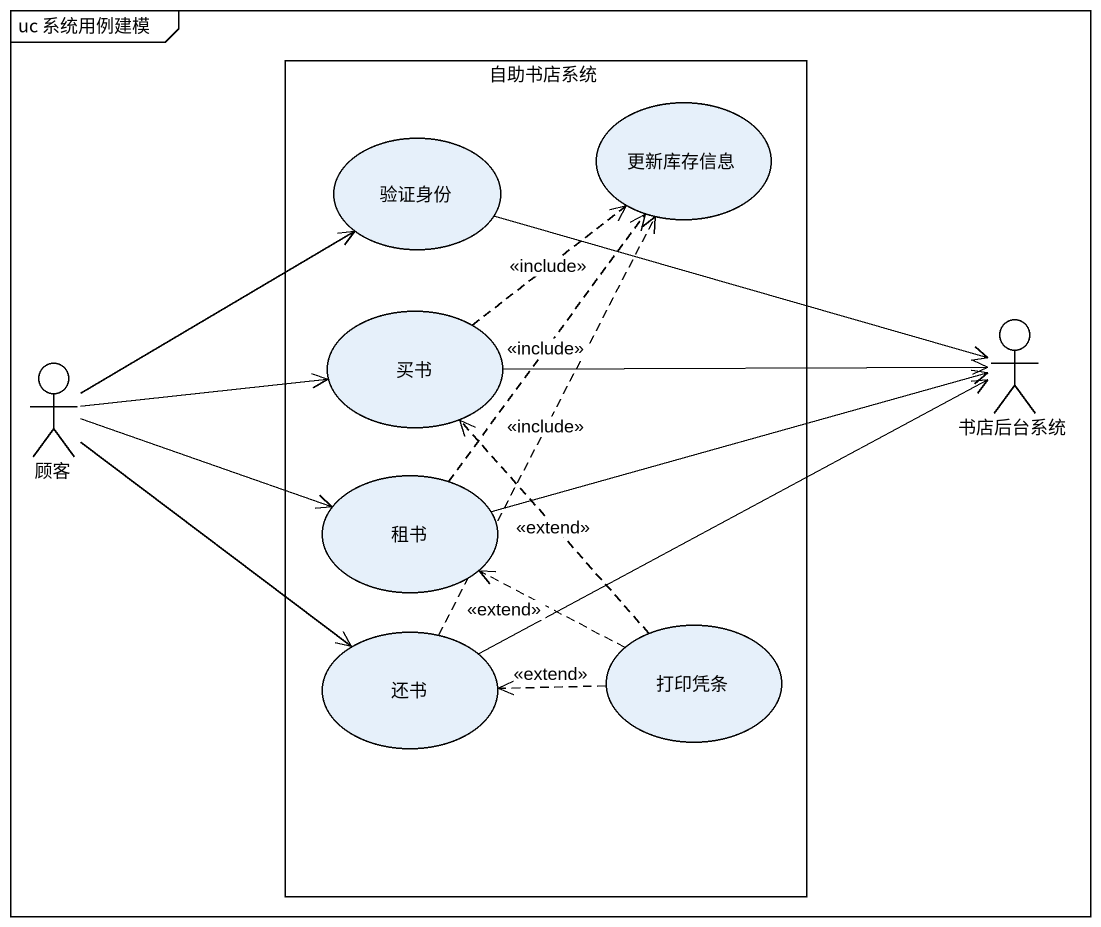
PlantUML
@startuml
mainframe uc 系统用例建模
rectangle 自助书店系统 {
  usecase 更新库存信息
  usecase 验证身份
  usecase 买书
  usecase 租书
  usecase 还书
  usecase 打印凭条
}
actor 书店后台系统
actor 顾客
买书 .up.> 更新库存信息 : <<include>>
书店后台系统 <-left- 验证身份
书店后台系统 <-left- 买书
书店后台系统 <-left- 租书
书店后台系统 <-left- 还书
顾客 -up-> 验证身份
顾客 -right-> 买书
顾客 -right-> 租书
顾客 --> 还书
租书 .up.> 更新库存信息 : <<include>>
还书 .up.> 更新库存信息 : <<include>>
打印凭条 .up.> 买书 : <<extend>>
打印凭条 .left.> 租书 : <<extend>>
打印凭条 .left.> 还书 : <<extend>>
@enduml
